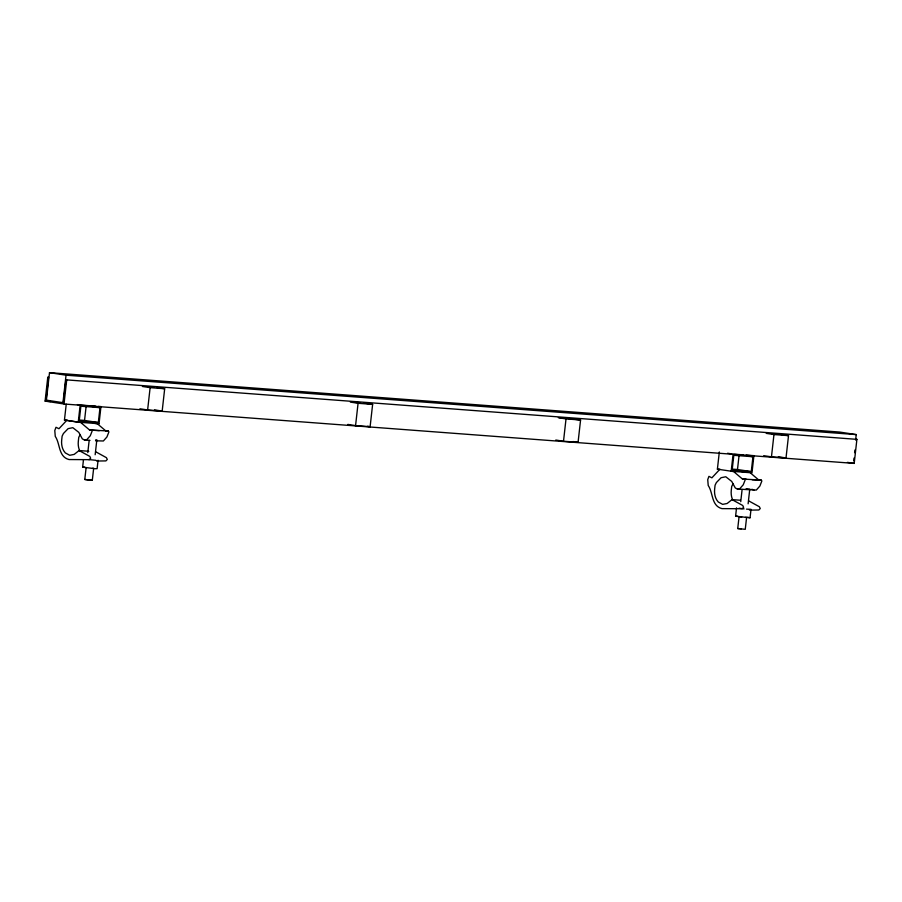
<?xml version="1.0" encoding="UTF-8"?>
<svg xmlns="http://www.w3.org/2000/svg" width="902" height="902" viewBox="0 0 902 902"><rect width="100%" height="100%" fill="white"/><g stroke="black" fill="none" stroke-linecap="round" stroke-linejoin="round"><path stroke-width="1.35" d="M45.1 401.097L47.795 377.059L48.584 377.183L46.013 400.082L63.354 402.732L65.925 379.832L856.9 439.353L854.205 463.402L64.008 403.995L45.1 401.097L50.715 401.525M46.408 400.138L49.497 372.661L839.683 432.058L856.235 434.595L855.615 440.086M62.96 402.675L66.038 375.187L49.497 372.661M64.008 403.995L66.714 379.956L65.925 379.832M98.363 406.385L100.956 406.577L99.04 423.748L78.237 422.181L64.448 420.073L66.229 404.22M78.237 422.181L80.165 405.009L77.414 404.592M97.247 407.23L99.998 407.659L98.329 422.542L84.54 420.433L86.062 406.903M98.07 460.257L97.123 468.657L95.003 468.69L82.646 467.168L83.424 460.178M92.545 468.318L93.65 468.296L92.308 480.236L87.449 479.864L84.788 479.458L86.13 467.529M87.798 452.601L89.163 440.39M95.172 454.732L96.841 439.815L95.736 439.826M156.959 387.567L164.683 388.739L162.18 411.053L147.624 409.959L150.127 387.646L142.403 386.473M363.619 403.002L372.627 404.378L370.124 426.691L355.568 425.597L358.071 403.284L350.348 402.1M566.276 418.235L580.572 420.005L578.069 442.318L563.513 441.225L566.016 418.911L558.293 417.727M746.653 479.368L742.493 479.052L733.664 471.577L717.394 469.164L719.322 451.981M733.112 454.101L731.184 471.272L751.986 472.828L753.903 455.657L746.112 455.07M747.431 455.893L752.944 456.739L751.276 471.622L737.486 469.514L739.155 454.631M746.484 509.134L751.016 509.348L750.069 517.737L735.592 516.248L736.528 507.86M745.492 517.398L746.597 517.387L745.255 529.316L737.735 528.549L739.076 516.609L741.726 517.015M740.745 501.692L742.109 489.482M748.119 503.812L749.787 488.895M780.794 434.46L788.517 435.643L786.014 457.945L771.458 456.852L773.961 434.55L766.238 433.366M853.698 460.787L854.002 458.092M854.6 452.703L854.904 450.008M80.052 434.753L78.756 437.402L78.327 441.247A13.868 9.572 -85.7 0 0 79.94 451.259M732.999 483.833L731.702 486.494L731.274 490.327A13.868 9.572 -85.7 0 0 732.886 500.339M719.706 469.446L711.892 477.823L708.949 476.357L707.732 479.627L708.217 485.468C713.302 492.932 711.204 505.842 721.972 508.627L742.222 508.739L743.609 507.285L742.718 505.481L732.029 499.618L727.147 503.485L722.671 504.365L718.285 502.008L716.707 499.922A13.868 9.572 -85.7 0 1 714.643 489.076L715.072 485.242L716.368 482.581L721.081 477.722L725.772 476.763L731.747 481.442L735.277 487.959L737.385 489.053L756.316 490.068L759.867 486.054L761.874 480.958L761.232 480.067L742.493 479.052M88.791 451.271L79.083 450.538L74.201 454.394L69.725 455.284L65.339 452.928L63.76 450.831A13.868 9.572 -85.7 0 1 61.697 439.996L62.125 436.151L63.422 433.501L68.135 428.63L72.825 427.683L78.801 432.362L82.33 438.879L84.438 439.973L89.986 440.39M79.083 450.538L89.772 456.401L90.662 458.205L89.275 459.659L69.026 459.546C58.258 456.75 60.355 443.852 55.27 436.388L54.785 430.536L56.003 427.277L58.946 428.732L66.759 420.355L80.718 422.497L89.546 429.972L108.285 430.987L108.928 431.866L106.921 436.974L103.369 440.988L95.533 440.807M108.285 430.987L106.177 431.224L97.36 423.748L93.549 423.162M752.2 479.785L761.232 480.067M84.438 439.973L86.739 439.736L90.29 435.722L92.297 430.615L91.643 429.735M737.385 489.053L739.685 488.816L743.237 484.802L745.244 479.706L744.59 478.815M82.646 467.168L84.765 467.123M84.788 479.458L92.308 480.236M735.592 516.248L737.712 516.215M737.735 528.549L741.343 528.786M96.514 461.023L105.917 460.911L107.304 459.445L106.402 457.652L95.725 451.789M749.461 510.115L758.864 509.991L760.251 508.536L759.349 506.732L748.671 500.869M66.038 375.187L856.235 434.595M147.736 386.766L154.355 387.262M354.362 402.303L359.65 402.698M559.657 417.739L563.626 418.032M771.571 433.659L779.508 434.257M150.127 387.646L164.683 388.739M358.071 403.284L372.627 404.378M566.016 418.911L580.572 420.005M773.961 434.55L788.517 435.643M80.165 405.009L95.759 406.182M734.408 454.191L743.507 454.879M99.998 407.659L80.876 406.216L79.196 421.099L98.329 422.542M752.944 456.739L733.822 455.307L732.142 470.19L751.276 471.622M79.072 420.016L84.54 420.433M732.018 469.108L737.486 469.514M64.448 420.073L67.222 420.287M717.394 469.164L720.168 469.367M89.546 429.972L99.254 430.694M732.029 499.618L740.35 500.249M746.179 488.658L748.683 488.918M744.071 508.886L739.088 508.254M88.7 459.558L95.95 460.302M856.111 439.229L856.9 439.353M847.452 462.365L854.205 463.402M778.291 456.773L786.014 457.945M763.735 455.679L771.458 456.852M727.598 453.255L731.736 453.886M572.928 441.529L578.069 442.318M555.79 440.041L563.513 441.225M741.421 471.475L743.958 471.859M367.554 426.296L370.124 426.691M347.845 424.414L355.568 425.597M154.456 409.869L162.18 411.053M139.9 408.775L147.624 409.959M91.722 406.396L94.484 406.813M747.51 517.353L750.069 517.737M93.515 422.903L99.04 423.748M751.907 489.211L754.016 490.305M750.306 472.828L759.123 480.304"/></g></svg>
